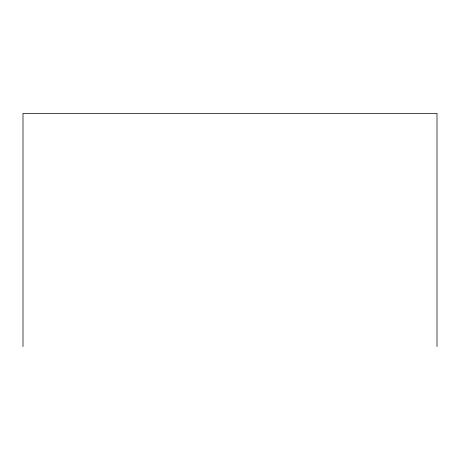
<?xml version="1.0" encoding="UTF-8"?>
<svg xmlns="http://www.w3.org/2000/svg" width="460" height="460" viewBox="0 0 460 460"><rect width="100%" height="100%" fill="white"/><g stroke="black" fill="none" stroke-linecap="round" stroke-linejoin="round"><path stroke-width="0.69" d="M437 346.598L437 113.401L23 113.401L23 346.598"/></g></svg>
